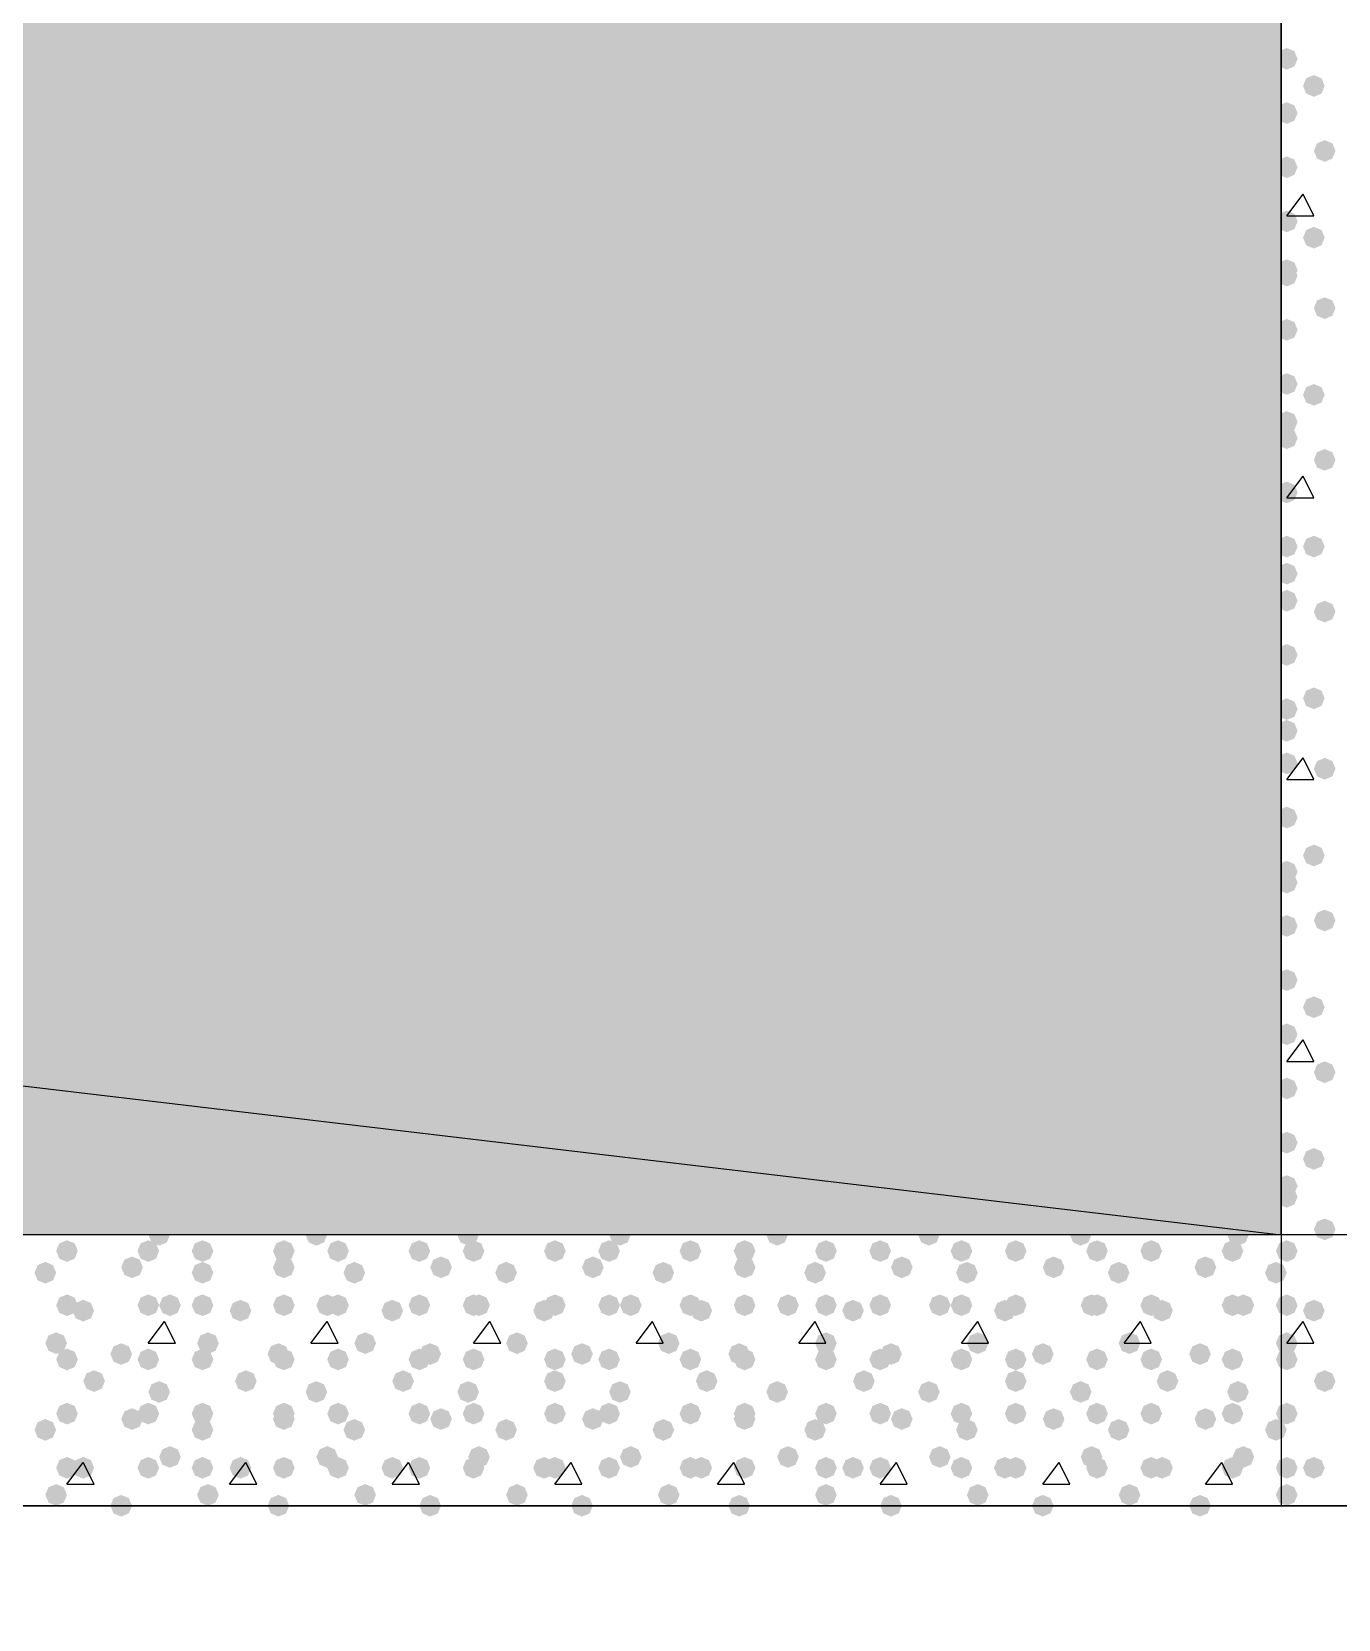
# Model space of a CAD drawing. Header units: millimetres. Extents: x 0 to 420, y 0 to 297.
# Drawn here: x 191.37 to 201.57, y 182.54 to 194.94 of the extents above; entities that cross this region are included whole.
import ezdxf

# ---------------------------------------------------------------- set-up
doc = ezdxf.new("R2010")
doc.units = ezdxf.units.MM
doc.layers.get('0').update_dxf_attribs({"linetype": 'CONTINUOUS'})

msp = doc.modelspace()

# ---------------------------------------------------------------- hatches: boundary and pattern name
at = {"true_color": 0x000008}
h = msp.add_hatch(color=0, dxfattribs=at)
h.paths.add_polyline_path([(201.125667, 204.639333), (39.708667, 204.639333), (201.125667, 185.547)], flags=0)
h.paths.add_polyline_path([(39.708667, 204.639333), (201.125667, 185.547), (39.708667, 185.547)], flags=0)
for points in [[(201.252667, 194.733333), (201.227796, 194.673537), (201.168, 194.648667), (201.108204, 194.673537), (201.083333, 194.733333), (201.108204, 194.793129), (201.168, 194.818), (201.227796, 194.793129)], [(201.464333, 194.521667), (201.439462, 194.461871), (201.379667, 194.437), (201.319871, 194.461871), (201.295, 194.521667), (201.319871, 194.581462), (201.379667, 194.606333), (201.439462, 194.581463)], [(201.252667, 194.31), (201.227796, 194.250204), (201.168, 194.225333), (201.108204, 194.250204), (201.083333, 194.31), (201.108204, 194.369796), (201.168, 194.394667), (201.227796, 194.369796)], [(201.252667, 194.31), (201.227796, 194.250204), (201.168, 194.225333), (201.108204, 194.250204), (201.083333, 194.31), (201.108204, 194.369796), (201.168, 194.394667), (201.227796, 194.369796)], [(201.549, 194.013667), (201.524129, 193.953871), (201.464333, 193.929), (201.404538, 193.953871), (201.379667, 194.013667), (201.404537, 194.073462), (201.464333, 194.098333), (201.524129, 194.073463)], [(201.252667, 193.886667), (201.227796, 193.826871), (201.168, 193.802), (201.108204, 193.826871), (201.083333, 193.886667), (201.108204, 193.946462), (201.168, 193.971333), (201.227796, 193.946463)], [(201.252667, 193.463333), (201.227796, 193.403537), (201.168, 193.378667), (201.108204, 193.403537), (201.083333, 193.463333), (201.108204, 193.523129), (201.168, 193.548), (201.227796, 193.523129)], [(201.464333, 193.336333), (201.439462, 193.276537), (201.379667, 193.251667), (201.319871, 193.276537), (201.295, 193.336333), (201.319871, 193.396129), (201.379667, 193.421), (201.439462, 193.396129)], [(201.252667, 193.082333), (201.227796, 193.022537), (201.168, 192.997667), (201.108204, 193.022537), (201.083333, 193.082333), (201.108204, 193.142129), (201.168, 193.167), (201.227796, 193.142129)], [(201.252667, 193.04), (201.227796, 192.980204), (201.168, 192.955333), (201.108204, 192.980204), (201.083333, 193.04), (201.108204, 193.099796), (201.168, 193.124667), (201.227796, 193.099796)], [(201.549, 192.786), (201.524129, 192.726204), (201.464333, 192.701333), (201.404538, 192.726204), (201.379667, 192.786), (201.404537, 192.845796), (201.464333, 192.870667), (201.524129, 192.845796)], [(201.252667, 192.616667), (201.227796, 192.556871), (201.168, 192.532), (201.108204, 192.556871), (201.083333, 192.616667), (201.108204, 192.676462), (201.168, 192.701333), (201.227796, 192.676463)], [(201.252667, 192.193333), (201.227796, 192.133537), (201.168, 192.108667), (201.108204, 192.133537), (201.083333, 192.193333), (201.108204, 192.253129), (201.168, 192.278), (201.227796, 192.253129)], [(201.464333, 192.108667), (201.439462, 192.048871), (201.379667, 192.024), (201.319871, 192.048871), (201.295, 192.108667), (201.319871, 192.168462), (201.379667, 192.193333), (201.439462, 192.168463)], [(201.252667, 191.897), (201.227796, 191.837204), (201.168, 191.812333), (201.108204, 191.837204), (201.083333, 191.897), (201.108204, 191.956796), (201.168, 191.981667), (201.227796, 191.956796)], [(201.252667, 191.77), (201.227796, 191.710204), (201.168, 191.685333), (201.108204, 191.710204), (201.083333, 191.77), (201.108204, 191.829796), (201.168, 191.854667), (201.227796, 191.829796)], [(201.549, 191.600667), (201.524129, 191.540871), (201.464333, 191.516), (201.404538, 191.540871), (201.379667, 191.600667), (201.404537, 191.660462), (201.464333, 191.685333), (201.524129, 191.660463)], [(201.252667, 191.346667), (201.227796, 191.286871), (201.168, 191.262), (201.108204, 191.286871), (201.083333, 191.346667), (201.108204, 191.406462), (201.168, 191.431333), (201.227796, 191.406463)], [(201.252667, 190.923333), (201.227796, 190.863537), (201.168, 190.838667), (201.108204, 190.863537), (201.083333, 190.923333), (201.108204, 190.983129), (201.168, 191.008), (201.227796, 190.983129)], [(201.464333, 190.923333), (201.439462, 190.863537), (201.379667, 190.838667), (201.319871, 190.863537), (201.295, 190.923333), (201.319871, 190.983129), (201.379667, 191.008), (201.439462, 190.983129)], [(201.252667, 190.711667), (201.227796, 190.651871), (201.168, 190.627), (201.108204, 190.651871), (201.083333, 190.711667), (201.108204, 190.771462), (201.168, 190.796333), (201.227796, 190.771463)], [(201.252667, 190.5), (201.227796, 190.440204), (201.168, 190.415333), (201.108204, 190.440204), (201.083333, 190.5), (201.108204, 190.559796), (201.168, 190.584667), (201.227796, 190.559796)], [(201.549, 190.415333), (201.524129, 190.355537), (201.464333, 190.330667), (201.404538, 190.355537), (201.379667, 190.415333), (201.404537, 190.475129), (201.464333, 190.5), (201.524129, 190.475129)], [(201.252667, 190.076667), (201.227796, 190.016871), (201.168, 189.992), (201.108204, 190.016871), (201.083333, 190.076667), (201.108204, 190.136462), (201.168, 190.161333), (201.227796, 190.136463)], [(201.464333, 189.738), (201.439462, 189.678204), (201.379667, 189.653333), (201.319871, 189.678204), (201.295, 189.738), (201.319871, 189.797796), (201.379667, 189.822667), (201.439462, 189.797796)], [(201.252667, 189.653333), (201.227796, 189.593537), (201.168, 189.568667), (201.108204, 189.593537), (201.083333, 189.653333), (201.108204, 189.713129), (201.168, 189.738), (201.227796, 189.713129)], [(201.252667, 189.484), (201.227796, 189.424204), (201.168, 189.399333), (201.108204, 189.424204), (201.083333, 189.484), (201.108204, 189.543796), (201.168, 189.568667), (201.227796, 189.543796)], [(201.252667, 189.23), (201.227796, 189.170204), (201.168, 189.145333), (201.108204, 189.170204), (201.083333, 189.23), (201.108204, 189.289796), (201.168, 189.314667), (201.227796, 189.289796)], [(201.549, 189.187667), (201.524129, 189.127871), (201.464333, 189.103), (201.404538, 189.127871), (201.379667, 189.187667), (201.404537, 189.247462), (201.464333, 189.272333), (201.524129, 189.247463)], [(201.252667, 188.806667), (201.227796, 188.746871), (201.168, 188.722), (201.108204, 188.746871), (201.083333, 188.806667), (201.108204, 188.866462), (201.168, 188.891333), (201.227796, 188.866463)], [(201.464333, 188.510333), (201.439462, 188.450537), (201.379667, 188.425667), (201.319871, 188.450537), (201.295, 188.510333), (201.319871, 188.570129), (201.379667, 188.595), (201.439462, 188.570129)], [(201.252667, 188.383333), (201.227796, 188.323537), (201.168, 188.298667), (201.108204, 188.323537), (201.083333, 188.383333), (201.108204, 188.443129), (201.168, 188.468), (201.227796, 188.443129)], [(201.252667, 188.298667), (201.227796, 188.238871), (201.168, 188.214), (201.108204, 188.238871), (201.083333, 188.298667), (201.108204, 188.358462), (201.168, 188.383333), (201.227796, 188.358463)], [(201.252667, 187.96), (201.227796, 187.900204), (201.168, 187.875333), (201.108204, 187.900204), (201.083333, 187.96), (201.108204, 188.019796), (201.168, 188.044667), (201.227796, 188.019796)], [(201.549, 188.002333), (201.524129, 187.942537), (201.464333, 187.917667), (201.404538, 187.942537), (201.379667, 188.002333), (201.404537, 188.062129), (201.464333, 188.087), (201.524129, 188.062129)], [(201.252667, 187.536667), (201.227796, 187.476871), (201.168, 187.452), (201.108204, 187.476871), (201.083333, 187.536667), (201.108204, 187.596462), (201.168, 187.621333), (201.227796, 187.596463)], [(201.464333, 187.325), (201.439462, 187.265204), (201.379667, 187.240333), (201.319871, 187.265204), (201.295, 187.325), (201.319871, 187.384796), (201.379667, 187.409667), (201.439462, 187.384796)], [(201.252667, 187.113333), (201.227796, 187.053537), (201.168, 187.028667), (201.108204, 187.053537), (201.083333, 187.113333), (201.108204, 187.173129), (201.168, 187.198), (201.227796, 187.173129)], [(201.252667, 187.113333), (201.227796, 187.053537), (201.168, 187.028667), (201.108204, 187.053537), (201.083333, 187.113333), (201.108204, 187.173129), (201.168, 187.198), (201.227796, 187.173129)], [(201.549, 186.817), (201.524129, 186.757204), (201.464333, 186.732333), (201.404538, 186.757204), (201.379667, 186.817), (201.404537, 186.876796), (201.464333, 186.901667), (201.524129, 186.876796)], [(201.252667, 186.69), (201.227796, 186.630204), (201.168, 186.605333), (201.108204, 186.630204), (201.083333, 186.69), (201.108204, 186.749796), (201.168, 186.774667), (201.227796, 186.749796)], [(201.252667, 186.266667), (201.227796, 186.206871), (201.168, 186.182), (201.108204, 186.206871), (201.083333, 186.266667), (201.108204, 186.326462), (201.168, 186.351333), (201.227796, 186.326463)], [(201.464333, 186.139667), (201.439462, 186.079871), (201.379667, 186.055), (201.319871, 186.079871), (201.295, 186.139667), (201.319871, 186.199462), (201.379667, 186.224333), (201.439462, 186.199463)], [(201.252667, 185.928), (201.227796, 185.868204), (201.168, 185.843333), (201.108204, 185.868204), (201.083333, 185.928), (201.108204, 185.987796), (201.168, 186.012667), (201.227796, 185.987796)], [(201.252667, 185.843333), (201.227796, 185.783537), (201.168, 185.758667), (201.108204, 185.783537), (201.083333, 185.843333), (201.108204, 185.903129), (201.168, 185.928), (201.227796, 185.903129)], [(201.549, 185.589333), (201.524129, 185.529538), (201.464333, 185.504667), (201.404538, 185.529538), (201.379667, 185.589333), (201.404537, 185.649129), (201.464333, 185.674), (201.524129, 185.649129)], [(192.447333, 185.547), (192.422462, 185.487204), (192.362667, 185.462333), (192.302871, 185.487204), (192.278, 185.547), (192.302871, 185.606796), (192.362667, 185.631667), (192.422462, 185.606796)], [(193.675, 185.547), (193.650129, 185.487204), (193.590333, 185.462333), (193.530538, 185.487204), (193.505667, 185.547), (193.530537, 185.606796), (193.590333, 185.631667), (193.650129, 185.606796)], [(194.860333, 185.547), (194.835462, 185.487204), (194.775667, 185.462333), (194.715871, 185.487204), (194.691, 185.547), (194.715871, 185.606796), (194.775667, 185.631667), (194.835462, 185.606796)], [(196.045667, 185.547), (196.020796, 185.487204), (195.961, 185.462333), (195.901204, 185.487204), (195.876333, 185.547), (195.901204, 185.606796), (195.961, 185.631667), (196.020796, 185.606796)], [(197.273333, 185.547), (197.248462, 185.487204), (197.188667, 185.462333), (197.128871, 185.487204), (197.104, 185.547), (197.128871, 185.606796), (197.188667, 185.631667), (197.248462, 185.606796)], [(198.458667, 185.547), (198.433796, 185.487204), (198.374, 185.462333), (198.314204, 185.487204), (198.289333, 185.547), (198.314204, 185.606796), (198.374, 185.631667), (198.433796, 185.606796)], [(199.644, 185.547), (199.619129, 185.487204), (199.559333, 185.462333), (199.499538, 185.487204), (199.474667, 185.547), (199.499537, 185.606796), (199.559333, 185.631667), (199.619129, 185.606796)], [(200.871667, 185.547), (200.846796, 185.487204), (200.787, 185.462333), (200.727204, 185.487204), (200.702333, 185.547), (200.727204, 185.606796), (200.787, 185.631667), (200.846796, 185.606796)], [(191.727667, 185.42), (191.702796, 185.360204), (191.643, 185.335333), (191.583204, 185.360204), (191.558333, 185.42), (191.583204, 185.479796), (191.643, 185.504667), (191.702796, 185.479796)], [(192.362667, 185.42), (192.337796, 185.360204), (192.278, 185.335333), (192.218204, 185.360204), (192.193333, 185.42), (192.218204, 185.479796), (192.278, 185.504667), (192.337796, 185.479796)], [(192.786, 185.42), (192.761129, 185.360204), (192.701333, 185.335333), (192.641538, 185.360204), (192.616667, 185.42), (192.641537, 185.479796), (192.701333, 185.504667), (192.761129, 185.479796)], [(193.421, 185.42), (193.396129, 185.360204), (193.336333, 185.335333), (193.276538, 185.360204), (193.251667, 185.42), (193.276537, 185.479796), (193.336333, 185.504667), (193.396129, 185.479796)], [(193.844333, 185.42), (193.819462, 185.360204), (193.759667, 185.335333), (193.699871, 185.360204), (193.675, 185.42), (193.699871, 185.479796), (193.759667, 185.504667), (193.819462, 185.479796)], [(194.479333, 185.42), (194.454463, 185.360204), (194.394667, 185.335333), (194.334871, 185.360204), (194.31, 185.42), (194.334871, 185.479796), (194.394667, 185.504667), (194.454462, 185.479796)], [(194.902667, 185.42), (194.877796, 185.360204), (194.818, 185.335333), (194.758204, 185.360204), (194.733333, 185.42), (194.758204, 185.479796), (194.818, 185.504667), (194.877796, 185.479796)], [(195.537667, 185.42), (195.512796, 185.360204), (195.453, 185.335333), (195.393204, 185.360204), (195.368333, 185.42), (195.393204, 185.479796), (195.453, 185.504667), (195.512796, 185.479796)], [(195.961, 185.42), (195.936129, 185.360204), (195.876333, 185.335333), (195.816538, 185.360204), (195.791667, 185.42), (195.816537, 185.479796), (195.876333, 185.504667), (195.936129, 185.479796)], [(196.596, 185.42), (196.571129, 185.360204), (196.511333, 185.335333), (196.451538, 185.360204), (196.426667, 185.42), (196.451537, 185.479796), (196.511333, 185.504667), (196.571129, 185.479796)], [(197.019333, 185.42), (196.994463, 185.360204), (196.934667, 185.335333), (196.874871, 185.360204), (196.85, 185.42), (196.874871, 185.479796), (196.934667, 185.504667), (196.994462, 185.479796)], [(197.654333, 185.42), (197.629462, 185.360204), (197.569667, 185.335333), (197.509871, 185.360204), (197.485, 185.42), (197.509871, 185.479796), (197.569667, 185.504667), (197.629462, 185.479796)], [(198.077667, 185.42), (198.052796, 185.360204), (197.993, 185.335333), (197.933204, 185.360204), (197.908333, 185.42), (197.933204, 185.479796), (197.993, 185.504667), (198.052796, 185.479796)], [(198.712667, 185.42), (198.687796, 185.360204), (198.628, 185.335333), (198.568204, 185.360204), (198.543333, 185.42), (198.568204, 185.479796), (198.628, 185.504667), (198.687796, 185.479796)], [(199.136, 185.42), (199.111129, 185.360204), (199.051333, 185.335333), (198.991538, 185.360204), (198.966667, 185.42), (198.991537, 185.479796), (199.051333, 185.504667), (199.111129, 185.479796)], [(199.771, 185.42), (199.746129, 185.360204), (199.686333, 185.335333), (199.626538, 185.360204), (199.601667, 185.42), (199.626537, 185.479796), (199.686333, 185.504667), (199.746129, 185.479796)], [(200.194333, 185.42), (200.169463, 185.360204), (200.109667, 185.335333), (200.049871, 185.360204), (200.025, 185.42), (200.049871, 185.479796), (200.109667, 185.504667), (200.169462, 185.479796)], [(200.829333, 185.42), (200.804463, 185.360204), (200.744667, 185.335333), (200.684871, 185.360204), (200.66, 185.42), (200.684871, 185.479796), (200.744667, 185.504667), (200.804462, 185.479796)], [(191.558333, 185.250667), (191.533462, 185.190871), (191.473667, 185.166), (191.413871, 185.190871), (191.389, 185.250667), (191.413871, 185.310462), (191.473667, 185.335333), (191.533462, 185.310463)], [(192.235667, 185.293), (192.210796, 185.233204), (192.151, 185.208333), (192.091204, 185.233204), (192.066333, 185.293), (192.091204, 185.352796), (192.151, 185.377667), (192.210796, 185.352796)], [(192.786, 185.250667), (192.761129, 185.190871), (192.701333, 185.166), (192.641538, 185.190871), (192.616667, 185.250667), (192.641537, 185.310462), (192.701333, 185.335333), (192.761129, 185.310463)], [(193.421, 185.293), (193.396129, 185.233204), (193.336333, 185.208333), (193.276538, 185.233204), (193.251667, 185.293), (193.276537, 185.352796), (193.336333, 185.377667), (193.396129, 185.352796)], [(193.971333, 185.250667), (193.946463, 185.190871), (193.886667, 185.166), (193.826871, 185.190871), (193.802, 185.250667), (193.826871, 185.310462), (193.886667, 185.335333), (193.946462, 185.310463)], [(194.648667, 185.293), (194.623796, 185.233204), (194.564, 185.208333), (194.504204, 185.233204), (194.479333, 185.293), (194.504204, 185.352796), (194.564, 185.377667), (194.623796, 185.352796)], [(195.156667, 185.250667), (195.131796, 185.190871), (195.072, 185.166), (195.012204, 185.190871), (194.987333, 185.250667), (195.012204, 185.310462), (195.072, 185.335333), (195.131796, 185.310463)], [(195.834, 185.293), (195.809129, 185.233204), (195.749333, 185.208333), (195.689538, 185.233204), (195.664667, 185.293), (195.689537, 185.352796), (195.749333, 185.377667), (195.809129, 185.352796)], [(196.384333, 185.250667), (196.359463, 185.190871), (196.299667, 185.166), (196.239871, 185.190871), (196.215, 185.250667), (196.239871, 185.310462), (196.299667, 185.335333), (196.359462, 185.310463)], [(197.019333, 185.293), (196.994463, 185.233204), (196.934667, 185.208333), (196.874871, 185.233204), (196.85, 185.293), (196.874871, 185.352796), (196.934667, 185.377667), (196.994462, 185.352796)], [(197.569667, 185.250667), (197.544796, 185.190871), (197.485, 185.166), (197.425204, 185.190871), (197.400333, 185.250667), (197.425204, 185.310462), (197.485, 185.335333), (197.544796, 185.310463)], [(198.247, 185.293), (198.222129, 185.233204), (198.162333, 185.208333), (198.102537, 185.233204), (198.077667, 185.293), (198.102537, 185.352796), (198.162333, 185.377667), (198.222129, 185.352796)], [(198.755, 185.250667), (198.730129, 185.190871), (198.670333, 185.166), (198.610538, 185.190871), (198.585667, 185.250667), (198.610537, 185.310462), (198.670333, 185.335333), (198.730129, 185.310463)], [(199.432333, 185.293), (199.407462, 185.233204), (199.347667, 185.208333), (199.287871, 185.233204), (199.263, 185.293), (199.287871, 185.352796), (199.347667, 185.377667), (199.407462, 185.352796)], [(199.940333, 185.250667), (199.915462, 185.190871), (199.855667, 185.166), (199.795871, 185.190871), (199.771, 185.250667), (199.795871, 185.310462), (199.855667, 185.335333), (199.915462, 185.310463)], [(200.617667, 185.293), (200.592796, 185.233204), (200.533, 185.208333), (200.473204, 185.233204), (200.448333, 185.293), (200.473204, 185.352796), (200.533, 185.377667), (200.592796, 185.352796)], [(201.168, 185.250667), (201.143129, 185.190871), (201.083333, 185.166), (201.023538, 185.190871), (200.998667, 185.250667), (201.023537, 185.310462), (201.083333, 185.335333), (201.143129, 185.310463)], [(191.727667, 184.996667), (191.702796, 184.936871), (191.643, 184.912), (191.583204, 184.936871), (191.558333, 184.996667), (191.583204, 185.056462), (191.643, 185.081333), (191.702796, 185.056463)], [(191.854667, 184.954333), (191.829796, 184.894537), (191.77, 184.869667), (191.710204, 184.894537), (191.685333, 184.954333), (191.710204, 185.014129), (191.77, 185.039), (191.829796, 185.014129)], [(192.362667, 184.996667), (192.337796, 184.936871), (192.278, 184.912), (192.218204, 184.936871), (192.193333, 184.996667), (192.218204, 185.056462), (192.278, 185.081333), (192.337796, 185.056463)], [(192.532, 184.996667), (192.507129, 184.936871), (192.447333, 184.912), (192.387538, 184.936871), (192.362667, 184.996667), (192.387537, 185.056462), (192.447333, 185.081333), (192.507129, 185.056463)], [(192.786, 184.996667), (192.761129, 184.936871), (192.701333, 184.912), (192.641538, 184.936871), (192.616667, 184.996667), (192.641537, 185.056462), (192.701333, 185.081333), (192.761129, 185.056463)], [(193.082333, 184.954333), (193.057462, 184.894537), (192.997667, 184.869667), (192.937871, 184.894537), (192.913, 184.954333), (192.937871, 185.014129), (192.997667, 185.039), (193.057462, 185.014129)], [(193.421, 184.996667), (193.396129, 184.936871), (193.336333, 184.912), (193.276538, 184.936871), (193.251667, 184.996667), (193.276537, 185.056462), (193.336333, 185.081333), (193.396129, 185.056463)], [(193.759667, 184.996667), (193.734796, 184.936871), (193.675, 184.912), (193.615204, 184.936871), (193.590333, 184.996667), (193.615204, 185.056462), (193.675, 185.081333), (193.734796, 185.056463)], [(193.844333, 184.996667), (193.819462, 184.936871), (193.759667, 184.912), (193.699871, 184.936871), (193.675, 184.996667), (193.699871, 185.056462), (193.759667, 185.081333), (193.819462, 185.056463)], [(194.267667, 184.954333), (194.242796, 184.894537), (194.183, 184.869667), (194.123204, 184.894537), (194.098333, 184.954333), (194.123204, 185.014129), (194.183, 185.039), (194.242796, 185.014129)], [(194.479333, 184.996667), (194.454463, 184.936871), (194.394667, 184.912), (194.334871, 184.936871), (194.31, 184.996667), (194.334871, 185.056462), (194.394667, 185.081333), (194.454462, 185.056463)], [(194.902667, 184.996667), (194.877796, 184.936871), (194.818, 184.912), (194.758204, 184.936871), (194.733333, 184.996667), (194.758204, 185.056462), (194.818, 185.081333), (194.877796, 185.056463)], [(194.945, 184.996667), (194.920129, 184.936871), (194.860333, 184.912), (194.800538, 184.936871), (194.775667, 184.996667), (194.800537, 185.056462), (194.860333, 185.081333), (194.920129, 185.056463)], [(195.453, 184.954333), (195.428129, 184.894537), (195.368333, 184.869667), (195.308538, 184.894537), (195.283667, 184.954333), (195.308537, 185.014129), (195.368333, 185.039), (195.428129, 185.014129)], [(195.537667, 184.996667), (195.512796, 184.936871), (195.453, 184.912), (195.393204, 184.936871), (195.368333, 184.996667), (195.393204, 185.056462), (195.453, 185.081333), (195.512796, 185.056463)], [(195.961, 184.996667), (195.936129, 184.936871), (195.876333, 184.912), (195.816538, 184.936871), (195.791667, 184.996667), (195.816537, 185.056462), (195.876333, 185.081333), (195.936129, 185.056463)], [(196.130333, 184.996667), (196.105462, 184.936871), (196.045667, 184.912), (195.985871, 184.936871), (195.961, 184.996667), (195.985871, 185.056462), (196.045667, 185.081333), (196.105462, 185.056463)], [(196.596, 184.996667), (196.571129, 184.936871), (196.511333, 184.912), (196.451538, 184.936871), (196.426667, 184.996667), (196.451537, 185.056462), (196.511333, 185.081333), (196.571129, 185.056463)], [(196.680667, 184.954333), (196.655796, 184.894537), (196.596, 184.869667), (196.536204, 184.894537), (196.511333, 184.954333), (196.536204, 185.014129), (196.596, 185.039), (196.655796, 185.014129)], [(197.019333, 184.996667), (196.994463, 184.936871), (196.934667, 184.912), (196.874871, 184.936871), (196.85, 184.996667), (196.874871, 185.056462), (196.934667, 185.081333), (196.994462, 185.056463)], [(197.358, 184.996667), (197.333129, 184.936871), (197.273333, 184.912), (197.213538, 184.936871), (197.188667, 184.996667), (197.213537, 185.056462), (197.273333, 185.081333), (197.333129, 185.056463)], [(197.654333, 184.996667), (197.629462, 184.936871), (197.569667, 184.912), (197.509871, 184.936871), (197.485, 184.996667), (197.509871, 185.056462), (197.569667, 185.081333), (197.629462, 185.056463)], [(197.866, 184.954333), (197.841129, 184.894537), (197.781333, 184.869667), (197.721538, 184.894537), (197.696667, 184.954333), (197.721537, 185.014129), (197.781333, 185.039), (197.841129, 185.014129)], [(198.077667, 184.996667), (198.052796, 184.936871), (197.993, 184.912), (197.933204, 184.936871), (197.908333, 184.996667), (197.933204, 185.056462), (197.993, 185.081333), (198.052796, 185.056463)], [(198.543333, 184.996667), (198.518463, 184.936871), (198.458667, 184.912), (198.398871, 184.936871), (198.374, 184.996667), (198.398871, 185.056462), (198.458667, 185.081333), (198.518462, 185.056463)], [(198.712667, 184.996667), (198.687796, 184.936871), (198.628, 184.912), (198.568204, 184.936871), (198.543333, 184.996667), (198.568204, 185.056462), (198.628, 185.081333), (198.687796, 185.056463)], [(199.051333, 184.954333), (199.026462, 184.894537), (198.966667, 184.869667), (198.906871, 184.894537), (198.882, 184.954333), (198.906871, 185.014129), (198.966667, 185.039), (199.026462, 185.014129)], [(199.136, 184.996667), (199.111129, 184.936871), (199.051333, 184.912), (198.991538, 184.936871), (198.966667, 184.996667), (198.991537, 185.056462), (199.051333, 185.081333), (199.111129, 185.056463)], [(199.728667, 184.996667), (199.703796, 184.936871), (199.644, 184.912), (199.584204, 184.936871), (199.559333, 184.996667), (199.584204, 185.056462), (199.644, 185.081333), (199.703796, 185.056463)], [(199.771, 184.996667), (199.746129, 184.936871), (199.686333, 184.912), (199.626538, 184.936871), (199.601667, 184.996667), (199.626537, 185.056462), (199.686333, 185.081333), (199.746129, 185.056463)], [(200.194333, 184.996667), (200.169463, 184.936871), (200.109667, 184.912), (200.049871, 184.936871), (200.025, 184.996667), (200.049871, 185.056462), (200.109667, 185.081333), (200.169462, 185.056463)], [(200.279, 184.954333), (200.254129, 184.894537), (200.194333, 184.869667), (200.134538, 184.894537), (200.109667, 184.954333), (200.134537, 185.014129), (200.194333, 185.039), (200.254129, 185.014129)], [(200.829333, 184.996667), (200.804463, 184.936871), (200.744667, 184.912), (200.684871, 184.936871), (200.66, 184.996667), (200.684871, 185.056462), (200.744667, 185.081333), (200.804462, 185.056463)], [(200.914, 184.996667), (200.889129, 184.936871), (200.829333, 184.912), (200.769538, 184.936871), (200.744667, 184.996667), (200.769537, 185.056462), (200.829333, 185.081333), (200.889129, 185.056463)], [(191.643, 184.700333), (191.618129, 184.640537), (191.558333, 184.615667), (191.498538, 184.640537), (191.473667, 184.700333), (191.498537, 184.760129), (191.558333, 184.785), (191.618129, 184.760129)], [(192.828333, 184.700333), (192.803462, 184.640537), (192.743667, 184.615667), (192.683871, 184.640537), (192.659, 184.700333), (192.683871, 184.760129), (192.743667, 184.785), (192.803462, 184.760129)], [(194.056, 184.700333), (194.031129, 184.640537), (193.971333, 184.615667), (193.911538, 184.640537), (193.886667, 184.700333), (193.911537, 184.760129), (193.971333, 184.785), (194.031129, 184.760129)], [(195.241333, 184.700333), (195.216462, 184.640537), (195.156667, 184.615667), (195.096871, 184.640537), (195.072, 184.700333), (195.096871, 184.760129), (195.156667, 184.785), (195.216462, 184.760129)], [(196.426667, 184.700333), (196.401796, 184.640537), (196.342, 184.615667), (196.282204, 184.640537), (196.257333, 184.700333), (196.282204, 184.760129), (196.342, 184.785), (196.401796, 184.760129)], [(197.654333, 184.700333), (197.629462, 184.640537), (197.569667, 184.615667), (197.509871, 184.640537), (197.485, 184.700333), (197.509871, 184.760129), (197.569667, 184.785), (197.629462, 184.760129)], [(198.839667, 184.700333), (198.814796, 184.640537), (198.755, 184.615667), (198.695204, 184.640537), (198.670333, 184.700333), (198.695204, 184.760129), (198.755, 184.785), (198.814796, 184.760129)], [(200.025, 184.700333), (200.000129, 184.640537), (199.940333, 184.615667), (199.880538, 184.640537), (199.855667, 184.700333), (199.880537, 184.760129), (199.940333, 184.785), (200.000129, 184.760129)], [(191.727667, 184.573333), (191.702796, 184.513537), (191.643, 184.488667), (191.583204, 184.513537), (191.558333, 184.573333), (191.583204, 184.633129), (191.643, 184.658), (191.702796, 184.633129)], [(192.151, 184.615667), (192.126129, 184.555871), (192.066333, 184.531), (192.006538, 184.555871), (191.981667, 184.615667), (192.006537, 184.675462), (192.066333, 184.700333), (192.126129, 184.675463)], [(192.362667, 184.573333), (192.337796, 184.513537), (192.278, 184.488667), (192.218204, 184.513537), (192.193333, 184.573333), (192.218204, 184.633129), (192.278, 184.658), (192.337796, 184.633129)], [(192.786, 184.573333), (192.761129, 184.513537), (192.701333, 184.488667), (192.641538, 184.513537), (192.616667, 184.573333), (192.641537, 184.633129), (192.701333, 184.658), (192.761129, 184.633129)], [(193.378667, 184.615667), (193.353796, 184.555871), (193.294, 184.531), (193.234204, 184.555871), (193.209333, 184.615667), (193.234204, 184.675462), (193.294, 184.700333), (193.353796, 184.675463)], [(193.421, 184.573333), (193.396129, 184.513537), (193.336333, 184.488667), (193.276538, 184.513537), (193.251667, 184.573333), (193.276537, 184.633129), (193.336333, 184.658), (193.396129, 184.633129)], [(193.844333, 184.573333), (193.819462, 184.513537), (193.759667, 184.488667), (193.699871, 184.513537), (193.675, 184.573333), (193.699871, 184.633129), (193.759667, 184.658), (193.819462, 184.633129)], [(194.479333, 184.573333), (194.454463, 184.513537), (194.394667, 184.488667), (194.334871, 184.513537), (194.31, 184.573333), (194.334871, 184.633129), (194.394667, 184.658), (194.454462, 184.633129)], [(194.564, 184.615667), (194.539129, 184.555871), (194.479333, 184.531), (194.419537, 184.555871), (194.394667, 184.615667), (194.419537, 184.675462), (194.479333, 184.700333), (194.539129, 184.675463)], [(194.902667, 184.573333), (194.877796, 184.513537), (194.818, 184.488667), (194.758204, 184.513537), (194.733333, 184.573333), (194.758204, 184.633129), (194.818, 184.658), (194.877796, 184.633129)], [(195.537667, 184.573333), (195.512796, 184.513537), (195.453, 184.488667), (195.393204, 184.513537), (195.368333, 184.573333), (195.393204, 184.633129), (195.453, 184.658), (195.512796, 184.633129)], [(195.749333, 184.615667), (195.724463, 184.555871), (195.664667, 184.531), (195.604871, 184.555871), (195.58, 184.615667), (195.604871, 184.675462), (195.664667, 184.700333), (195.724462, 184.675463)], [(195.961, 184.573333), (195.936129, 184.513537), (195.876333, 184.488667), (195.816538, 184.513537), (195.791667, 184.573333), (195.816537, 184.633129), (195.876333, 184.658), (195.936129, 184.633129)], [(196.596, 184.573333), (196.571129, 184.513537), (196.511333, 184.488667), (196.451538, 184.513537), (196.426667, 184.573333), (196.451537, 184.633129), (196.511333, 184.658), (196.571129, 184.633129)], [(196.977, 184.615667), (196.952129, 184.555871), (196.892333, 184.531), (196.832538, 184.555871), (196.807667, 184.615667), (196.832537, 184.675462), (196.892333, 184.700333), (196.952129, 184.675463)], [(197.019333, 184.573333), (196.994463, 184.513537), (196.934667, 184.488667), (196.874871, 184.513537), (196.85, 184.573333), (196.874871, 184.633129), (196.934667, 184.658), (196.994462, 184.633129)], [(197.654333, 184.573333), (197.629462, 184.513537), (197.569667, 184.488667), (197.509871, 184.513537), (197.485, 184.573333), (197.509871, 184.633129), (197.569667, 184.658), (197.629462, 184.633129)], [(198.077667, 184.573333), (198.052796, 184.513537), (197.993, 184.488667), (197.933204, 184.513537), (197.908333, 184.573333), (197.933204, 184.633129), (197.993, 184.658), (198.052796, 184.633129)], [(198.162333, 184.615667), (198.137462, 184.555871), (198.077667, 184.531), (198.017871, 184.555871), (197.993, 184.615667), (198.017871, 184.675462), (198.077667, 184.700333), (198.137462, 184.675463)], [(198.712667, 184.573333), (198.687796, 184.513537), (198.628, 184.488667), (198.568204, 184.513537), (198.543333, 184.573333), (198.568204, 184.633129), (198.628, 184.658), (198.687796, 184.633129)], [(199.136, 184.573333), (199.111129, 184.513537), (199.051333, 184.488667), (198.991538, 184.513537), (198.966667, 184.573333), (198.991537, 184.633129), (199.051333, 184.658), (199.111129, 184.633129)], [(199.347667, 184.615667), (199.322796, 184.555871), (199.263, 184.531), (199.203204, 184.555871), (199.178333, 184.615667), (199.203204, 184.675462), (199.263, 184.700333), (199.322796, 184.675463)], [(199.771, 184.573333), (199.746129, 184.513537), (199.686333, 184.488667), (199.626538, 184.513537), (199.601667, 184.573333), (199.626537, 184.633129), (199.686333, 184.658), (199.746129, 184.633129)], [(200.194333, 184.573333), (200.169463, 184.513537), (200.109667, 184.488667), (200.049871, 184.513537), (200.025, 184.573333), (200.049871, 184.633129), (200.109667, 184.658), (200.169462, 184.633129)], [(200.575333, 184.615667), (200.550462, 184.555871), (200.490667, 184.531), (200.430871, 184.555871), (200.406, 184.615667), (200.430871, 184.675462), (200.490667, 184.700333), (200.550462, 184.675463)], [(200.829333, 184.573333), (200.804463, 184.513537), (200.744667, 184.488667), (200.684871, 184.513537), (200.66, 184.573333), (200.684871, 184.633129), (200.744667, 184.658), (200.804462, 184.633129)], [(191.939333, 184.404), (191.914463, 184.344204), (191.854667, 184.319333), (191.794871, 184.344204), (191.77, 184.404), (191.794871, 184.463796), (191.854667, 184.488667), (191.914462, 184.463796)], [(193.124667, 184.404), (193.099796, 184.344204), (193.04, 184.319333), (192.980204, 184.344204), (192.955333, 184.404), (192.980204, 184.463796), (193.04, 184.488667), (193.099796, 184.463796)], [(194.352333, 184.404), (194.327462, 184.344204), (194.267667, 184.319333), (194.207871, 184.344204), (194.183, 184.404), (194.207871, 184.463796), (194.267667, 184.488667), (194.327462, 184.463796)], [(195.537667, 184.404), (195.512796, 184.344204), (195.453, 184.319333), (195.393204, 184.344204), (195.368333, 184.404), (195.393204, 184.463796), (195.453, 184.488667), (195.512796, 184.463796)], [(196.723, 184.404), (196.698129, 184.344204), (196.638333, 184.319333), (196.578537, 184.344204), (196.553667, 184.404), (196.578537, 184.463796), (196.638333, 184.488667), (196.698129, 184.463796)], [(197.950667, 184.404), (197.925796, 184.344204), (197.866, 184.319333), (197.806204, 184.344204), (197.781333, 184.404), (197.806204, 184.463796), (197.866, 184.488667), (197.925796, 184.463796)], [(199.136, 184.404), (199.111129, 184.344204), (199.051333, 184.319333), (198.991538, 184.344204), (198.966667, 184.404), (198.991537, 184.463796), (199.051333, 184.488667), (199.111129, 184.463796)], [(200.321333, 184.404), (200.296462, 184.344204), (200.236667, 184.319333), (200.176871, 184.344204), (200.152, 184.404), (200.176871, 184.463796), (200.236667, 184.488667), (200.296462, 184.463796)], [(192.447333, 184.319333), (192.422462, 184.259537), (192.362667, 184.234667), (192.302871, 184.259537), (192.278, 184.319333), (192.302871, 184.379129), (192.362667, 184.404), (192.422462, 184.379129)], [(193.675, 184.319333), (193.650129, 184.259537), (193.590333, 184.234667), (193.530538, 184.259537), (193.505667, 184.319333), (193.530537, 184.379129), (193.590333, 184.404), (193.650129, 184.379129)], [(194.860333, 184.319333), (194.835462, 184.259537), (194.775667, 184.234667), (194.715871, 184.259537), (194.691, 184.319333), (194.715871, 184.379129), (194.775667, 184.404), (194.835462, 184.379129)], [(196.045667, 184.319333), (196.020796, 184.259537), (195.961, 184.234667), (195.901204, 184.259537), (195.876333, 184.319333), (195.901204, 184.379129), (195.961, 184.404), (196.020796, 184.379129)], [(197.273333, 184.319333), (197.248462, 184.259537), (197.188667, 184.234667), (197.128871, 184.259537), (197.104, 184.319333), (197.128871, 184.379129), (197.188667, 184.404), (197.248462, 184.379129)], [(198.458667, 184.319333), (198.433796, 184.259537), (198.374, 184.234667), (198.314204, 184.259537), (198.289333, 184.319333), (198.314204, 184.379129), (198.374, 184.404), (198.433796, 184.379129)], [(199.644, 184.319333), (199.619129, 184.259537), (199.559333, 184.234667), (199.499538, 184.259537), (199.474667, 184.319333), (199.499537, 184.379129), (199.559333, 184.404), (199.619129, 184.379129)], [(200.871667, 184.319333), (200.846796, 184.259537), (200.787, 184.234667), (200.727204, 184.259537), (200.702333, 184.319333), (200.727204, 184.379129), (200.787, 184.404), (200.846796, 184.379129)], [(191.727667, 184.15), (191.702796, 184.090204), (191.643, 184.065333), (191.583204, 184.090204), (191.558333, 184.15), (191.583204, 184.209796), (191.643, 184.234667), (191.702796, 184.209796)], [(192.235667, 184.107667), (192.210796, 184.047871), (192.151, 184.023), (192.091204, 184.047871), (192.066333, 184.107667), (192.091204, 184.167462), (192.151, 184.192333), (192.210796, 184.167463)], [(192.362667, 184.15), (192.337796, 184.090204), (192.278, 184.065333), (192.218204, 184.090204), (192.193333, 184.15), (192.218204, 184.209796), (192.278, 184.234667), (192.337796, 184.209796)], [(192.786, 184.15), (192.761129, 184.090204), (192.701333, 184.065333), (192.641538, 184.090204), (192.616667, 184.15), (192.641537, 184.209796), (192.701333, 184.234667), (192.761129, 184.209796)], [(193.421, 184.15), (193.396129, 184.090204), (193.336333, 184.065333), (193.276538, 184.090204), (193.251667, 184.15), (193.276537, 184.209796), (193.336333, 184.234667), (193.396129, 184.209796)], [(193.421, 184.107667), (193.396129, 184.047871), (193.336333, 184.023), (193.276538, 184.047871), (193.251667, 184.107667), (193.276537, 184.167462), (193.336333, 184.192333), (193.396129, 184.167463)], [(193.844333, 184.15), (193.819462, 184.090204), (193.759667, 184.065333), (193.699871, 184.090204), (193.675, 184.15), (193.699871, 184.209796), (193.759667, 184.234667), (193.819462, 184.209796)], [(194.479333, 184.15), (194.454463, 184.090204), (194.394667, 184.065333), (194.334871, 184.090204), (194.31, 184.15), (194.334871, 184.209796), (194.394667, 184.234667), (194.454462, 184.209796)], [(194.648667, 184.107667), (194.623796, 184.047871), (194.564, 184.023), (194.504204, 184.047871), (194.479333, 184.107667), (194.504204, 184.167462), (194.564, 184.192333), (194.623796, 184.167463)], [(194.902667, 184.15), (194.877796, 184.090204), (194.818, 184.065333), (194.758204, 184.090204), (194.733333, 184.15), (194.758204, 184.209796), (194.818, 184.234667), (194.877796, 184.209796)], [(195.537667, 184.15), (195.512796, 184.090204), (195.453, 184.065333), (195.393204, 184.090204), (195.368333, 184.15), (195.393204, 184.209796), (195.453, 184.234667), (195.512796, 184.209796)], [(195.834, 184.107667), (195.809129, 184.047871), (195.749333, 184.023), (195.689538, 184.047871), (195.664667, 184.107667), (195.689537, 184.167462), (195.749333, 184.192333), (195.809129, 184.167463)], [(195.961, 184.15), (195.936129, 184.090204), (195.876333, 184.065333), (195.816538, 184.090204), (195.791667, 184.15), (195.816537, 184.209796), (195.876333, 184.234667), (195.936129, 184.209796)], [(196.596, 184.15), (196.571129, 184.090204), (196.511333, 184.065333), (196.451538, 184.090204), (196.426667, 184.15), (196.451537, 184.209796), (196.511333, 184.234667), (196.571129, 184.209796)], [(197.019333, 184.15), (196.994463, 184.090204), (196.934667, 184.065333), (196.874871, 184.090204), (196.85, 184.15), (196.874871, 184.209796), (196.934667, 184.234667), (196.994462, 184.209796)], [(197.019333, 184.107667), (196.994463, 184.047871), (196.934667, 184.023), (196.874871, 184.047871), (196.85, 184.107667), (196.874871, 184.167462), (196.934667, 184.192333), (196.994462, 184.167463)], [(197.654333, 184.15), (197.629462, 184.090204), (197.569667, 184.065333), (197.509871, 184.090204), (197.485, 184.15), (197.509871, 184.209796), (197.569667, 184.234667), (197.629462, 184.209796)], [(198.077667, 184.15), (198.052796, 184.090204), (197.993, 184.065333), (197.933204, 184.090204), (197.908333, 184.15), (197.933204, 184.209796), (197.993, 184.234667), (198.052796, 184.209796)], [(198.247, 184.107667), (198.222129, 184.047871), (198.162333, 184.023), (198.102537, 184.047871), (198.077667, 184.107667), (198.102537, 184.167462), (198.162333, 184.192333), (198.222129, 184.167463)], [(198.712667, 184.15), (198.687796, 184.090204), (198.628, 184.065333), (198.568204, 184.090204), (198.543333, 184.15), (198.568204, 184.209796), (198.628, 184.234667), (198.687796, 184.209796)], [(199.136, 184.15), (199.111129, 184.090204), (199.051333, 184.065333), (198.991538, 184.090204), (198.966667, 184.15), (198.991537, 184.209796), (199.051333, 184.234667), (199.111129, 184.209796)], [(199.432333, 184.107667), (199.407462, 184.047871), (199.347667, 184.023), (199.287871, 184.047871), (199.263, 184.107667), (199.287871, 184.167462), (199.347667, 184.192333), (199.407462, 184.167463)], [(199.771, 184.15), (199.746129, 184.090204), (199.686333, 184.065333), (199.626538, 184.090204), (199.601667, 184.15), (199.626537, 184.209796), (199.686333, 184.234667), (199.746129, 184.209796)], [(200.194333, 184.15), (200.169463, 184.090204), (200.109667, 184.065333), (200.049871, 184.090204), (200.025, 184.15), (200.049871, 184.209796), (200.109667, 184.234667), (200.169462, 184.209796)], [(200.617667, 184.107667), (200.592796, 184.047871), (200.533, 184.023), (200.473204, 184.047871), (200.448333, 184.107667), (200.473204, 184.167462), (200.533, 184.192333), (200.592796, 184.167463)], [(200.829333, 184.15), (200.804463, 184.090204), (200.744667, 184.065333), (200.684871, 184.090204), (200.66, 184.15), (200.684871, 184.209796), (200.744667, 184.234667), (200.804462, 184.209796)], [(191.558333, 184.023), (191.533462, 183.963204), (191.473667, 183.938333), (191.413871, 183.963204), (191.389, 184.023), (191.413871, 184.082796), (191.473667, 184.107667), (191.533462, 184.082796)], [(192.786, 184.023), (192.761129, 183.963204), (192.701333, 183.938333), (192.641538, 183.963204), (192.616667, 184.023), (192.641537, 184.082796), (192.701333, 184.107667), (192.761129, 184.082796)], [(193.971333, 184.023), (193.946463, 183.963204), (193.886667, 183.938333), (193.826871, 183.963204), (193.802, 184.023), (193.826871, 184.082796), (193.886667, 184.107667), (193.946462, 184.082796)], [(195.156667, 184.023), (195.131796, 183.963204), (195.072, 183.938333), (195.012204, 183.963204), (194.987333, 184.023), (195.012204, 184.082796), (195.072, 184.107667), (195.131796, 184.082796)], [(196.384333, 184.023), (196.359463, 183.963204), (196.299667, 183.938333), (196.239871, 183.963204), (196.215, 184.023), (196.239871, 184.082796), (196.299667, 184.107667), (196.359462, 184.082796)], [(197.569667, 184.023), (197.544796, 183.963204), (197.485, 183.938333), (197.425204, 183.963204), (197.400333, 184.023), (197.425204, 184.082796), (197.485, 184.107667), (197.544796, 184.082796)], [(198.755, 184.023), (198.730129, 183.963204), (198.670333, 183.938333), (198.610538, 183.963204), (198.585667, 184.023), (198.610537, 184.082796), (198.670333, 184.107667), (198.730129, 184.082796)], [(199.940333, 184.023), (199.915462, 183.963204), (199.855667, 183.938333), (199.795871, 183.963204), (199.771, 184.023), (199.795871, 184.082796), (199.855667, 184.107667), (199.915462, 184.082796)], [(201.168, 184.023), (201.143129, 183.963204), (201.083333, 183.938333), (201.023538, 183.963204), (200.998667, 184.023), (201.023537, 184.082796), (201.083333, 184.107667), (201.143129, 184.082796)], [(191.727667, 183.726667), (191.702796, 183.666871), (191.643, 183.642), (191.583204, 183.666871), (191.558333, 183.726667), (191.583204, 183.786462), (191.643, 183.811333), (191.702796, 183.786463)], [(191.854667, 183.726667), (191.829796, 183.666871), (191.77, 183.642), (191.710204, 183.666871), (191.685333, 183.726667), (191.710204, 183.786462), (191.77, 183.811333), (191.829796, 183.786463)], [(192.362667, 183.726667), (192.337796, 183.666871), (192.278, 183.642), (192.218204, 183.666871), (192.193333, 183.726667), (192.218204, 183.786462), (192.278, 183.811333), (192.337796, 183.786463)], [(192.532, 183.811333), (192.507129, 183.751537), (192.447333, 183.726667), (192.387538, 183.751537), (192.362667, 183.811333), (192.387537, 183.871129), (192.447333, 183.896), (192.507129, 183.871129)], [(192.786, 183.726667), (192.761129, 183.666871), (192.701333, 183.642), (192.641538, 183.666871), (192.616667, 183.726667), (192.641537, 183.786462), (192.701333, 183.811333), (192.761129, 183.786463)], [(193.082333, 183.726667), (193.057462, 183.666871), (192.997667, 183.642), (192.937871, 183.666871), (192.913, 183.726667), (192.937871, 183.786462), (192.997667, 183.811333), (193.057462, 183.786463)], [(193.421, 183.726667), (193.396129, 183.666871), (193.336333, 183.642), (193.276538, 183.666871), (193.251667, 183.726667), (193.276537, 183.786462), (193.336333, 183.811333), (193.396129, 183.786463)], [(193.759667, 183.811333), (193.734796, 183.751537), (193.675, 183.726667), (193.615204, 183.751537), (193.590333, 183.811333), (193.615204, 183.871129), (193.675, 183.896), (193.734796, 183.871129)], [(193.844333, 183.726667), (193.819462, 183.666871), (193.759667, 183.642), (193.699871, 183.666871), (193.675, 183.726667), (193.699871, 183.786462), (193.759667, 183.811333), (193.819462, 183.786463)], [(194.267667, 183.726667), (194.242796, 183.666871), (194.183, 183.642), (194.123204, 183.666871), (194.098333, 183.726667), (194.123204, 183.786462), (194.183, 183.811333), (194.242796, 183.786463)], [(194.479333, 183.726667), (194.454463, 183.666871), (194.394667, 183.642), (194.334871, 183.666871), (194.31, 183.726667), (194.334871, 183.786462), (194.394667, 183.811333), (194.454462, 183.786463)], [(194.902667, 183.726667), (194.877796, 183.666871), (194.818, 183.642), (194.758204, 183.666871), (194.733333, 183.726667), (194.758204, 183.786462), (194.818, 183.811333), (194.877796, 183.786463)], [(194.945, 183.811333), (194.920129, 183.751537), (194.860333, 183.726667), (194.800538, 183.751537), (194.775667, 183.811333), (194.800537, 183.871129), (194.860333, 183.896), (194.920129, 183.871129)], [(195.453, 183.726667), (195.428129, 183.666871), (195.368333, 183.642), (195.308538, 183.666871), (195.283667, 183.726667), (195.308537, 183.786462), (195.368333, 183.811333), (195.428129, 183.786463)], [(195.537667, 183.726667), (195.512796, 183.666871), (195.453, 183.642), (195.393204, 183.666871), (195.368333, 183.726667), (195.393204, 183.786462), (195.453, 183.811333), (195.512796, 183.786463)], [(195.961, 183.726667), (195.936129, 183.666871), (195.876333, 183.642), (195.816538, 183.666871), (195.791667, 183.726667), (195.816537, 183.786462), (195.876333, 183.811333), (195.936129, 183.786463)], [(196.130333, 183.811333), (196.105462, 183.751537), (196.045667, 183.726667), (195.985871, 183.751537), (195.961, 183.811333), (195.985871, 183.871129), (196.045667, 183.896), (196.105462, 183.871129)], [(196.596, 183.726667), (196.571129, 183.666871), (196.511333, 183.642), (196.451538, 183.666871), (196.426667, 183.726667), (196.451537, 183.786462), (196.511333, 183.811333), (196.571129, 183.786463)], [(196.680667, 183.726667), (196.655796, 183.666871), (196.596, 183.642), (196.536204, 183.666871), (196.511333, 183.726667), (196.536204, 183.786462), (196.596, 183.811333), (196.655796, 183.786463)], [(197.019333, 183.726667), (196.994463, 183.666871), (196.934667, 183.642), (196.874871, 183.666871), (196.85, 183.726667), (196.874871, 183.786462), (196.934667, 183.811333), (196.994462, 183.786463)], [(197.358, 183.811333), (197.333129, 183.751537), (197.273333, 183.726667), (197.213538, 183.751537), (197.188667, 183.811333), (197.213537, 183.871129), (197.273333, 183.896), (197.333129, 183.871129)], [(197.654333, 183.726667), (197.629462, 183.666871), (197.569667, 183.642), (197.509871, 183.666871), (197.485, 183.726667), (197.509871, 183.786462), (197.569667, 183.811333), (197.629462, 183.786463)], [(197.866, 183.726667), (197.841129, 183.666871), (197.781333, 183.642), (197.721538, 183.666871), (197.696667, 183.726667), (197.721537, 183.786462), (197.781333, 183.811333), (197.841129, 183.786463)], [(198.077667, 183.726667), (198.052796, 183.666871), (197.993, 183.642), (197.933204, 183.666871), (197.908333, 183.726667), (197.933204, 183.786462), (197.993, 183.811333), (198.052796, 183.786463)], [(198.543333, 183.811333), (198.518463, 183.751537), (198.458667, 183.726667), (198.398871, 183.751537), (198.374, 183.811333), (198.398871, 183.871129), (198.458667, 183.896), (198.518462, 183.871129)], [(198.712667, 183.726667), (198.687796, 183.666871), (198.628, 183.642), (198.568204, 183.666871), (198.543333, 183.726667), (198.568204, 183.786462), (198.628, 183.811333), (198.687796, 183.786463)], [(199.051333, 183.726667), (199.026462, 183.666871), (198.966667, 183.642), (198.906871, 183.666871), (198.882, 183.726667), (198.906871, 183.786462), (198.966667, 183.811333), (199.026462, 183.786463)], [(199.136, 183.726667), (199.111129, 183.666871), (199.051333, 183.642), (198.991538, 183.666871), (198.966667, 183.726667), (198.991537, 183.786462), (199.051333, 183.811333), (199.111129, 183.786463)], [(199.728667, 183.811333), (199.703796, 183.751537), (199.644, 183.726667), (199.584204, 183.751537), (199.559333, 183.811333), (199.584204, 183.871129), (199.644, 183.896), (199.703796, 183.871129)], [(199.771, 183.726667), (199.746129, 183.666871), (199.686333, 183.642), (199.626538, 183.666871), (199.601667, 183.726667), (199.626537, 183.786462), (199.686333, 183.811333), (199.746129, 183.786463)], [(200.194333, 183.726667), (200.169463, 183.666871), (200.109667, 183.642), (200.049871, 183.666871), (200.025, 183.726667), (200.049871, 183.786462), (200.109667, 183.811333), (200.169462, 183.786463)], [(200.279, 183.726667), (200.254129, 183.666871), (200.194333, 183.642), (200.134538, 183.666871), (200.109667, 183.726667), (200.134537, 183.786462), (200.194333, 183.811333), (200.254129, 183.786463)], [(200.829333, 183.726667), (200.804463, 183.666871), (200.744667, 183.642), (200.684871, 183.666871), (200.66, 183.726667), (200.684871, 183.786462), (200.744667, 183.811333), (200.804462, 183.786463)], [(200.914, 183.811333), (200.889129, 183.751537), (200.829333, 183.726667), (200.769538, 183.751537), (200.744667, 183.811333), (200.769537, 183.871129), (200.829333, 183.896), (200.889129, 183.871129)], [(191.643, 183.515), (191.618129, 183.455204), (191.558333, 183.430333), (191.498538, 183.455204), (191.473667, 183.515), (191.498537, 183.574796), (191.558333, 183.599667), (191.618129, 183.574796)], [(192.828333, 183.515), (192.803462, 183.455204), (192.743667, 183.430333), (192.683871, 183.455204), (192.659, 183.515), (192.683871, 183.574796), (192.743667, 183.599667), (192.803462, 183.574796)], [(194.056, 183.515), (194.031129, 183.455204), (193.971333, 183.430333), (193.911538, 183.455204), (193.886667, 183.515), (193.911537, 183.574796), (193.971333, 183.599667), (194.031129, 183.574796)], [(195.241333, 183.515), (195.216462, 183.455204), (195.156667, 183.430333), (195.096871, 183.455204), (195.072, 183.515), (195.096871, 183.574796), (195.156667, 183.599667), (195.216462, 183.574796)], [(196.426667, 183.515), (196.401796, 183.455204), (196.342, 183.430333), (196.282204, 183.455204), (196.257333, 183.515), (196.282204, 183.574796), (196.342, 183.599667), (196.401796, 183.574796)], [(197.654333, 183.515), (197.629462, 183.455204), (197.569667, 183.430333), (197.509871, 183.455204), (197.485, 183.515), (197.509871, 183.574796), (197.569667, 183.599667), (197.629462, 183.574796)], [(198.839667, 183.515), (198.814796, 183.455204), (198.755, 183.430333), (198.695204, 183.455204), (198.670333, 183.515), (198.695204, 183.574796), (198.755, 183.599667), (198.814796, 183.574796)], [(200.025, 183.515), (200.000129, 183.455204), (199.940333, 183.430333), (199.880538, 183.455204), (199.855667, 183.515), (199.880537, 183.574796), (199.940333, 183.599667), (200.000129, 183.574796)], [(192.151, 183.430333), (192.126129, 183.370537), (192.066333, 183.345667), (192.006538, 183.370537), (191.981667, 183.430333), (192.006537, 183.490129), (192.066333, 183.515), (192.126129, 183.490129)], [(193.378667, 183.430333), (193.353796, 183.370537), (193.294, 183.345667), (193.234204, 183.370537), (193.209333, 183.430333), (193.234204, 183.490129), (193.294, 183.515), (193.353796, 183.490129)], [(194.564, 183.430333), (194.539129, 183.370537), (194.479333, 183.345667), (194.419537, 183.370537), (194.394667, 183.430333), (194.419537, 183.490129), (194.479333, 183.515), (194.539129, 183.490129)], [(195.749333, 183.430333), (195.724463, 183.370537), (195.664667, 183.345667), (195.604871, 183.370537), (195.58, 183.430333), (195.604871, 183.490129), (195.664667, 183.515), (195.724462, 183.490129)], [(196.977, 183.430333), (196.952129, 183.370537), (196.892333, 183.345667), (196.832538, 183.370537), (196.807667, 183.430333), (196.832537, 183.490129), (196.892333, 183.515), (196.952129, 183.490129)], [(198.162333, 183.430333), (198.137462, 183.370537), (198.077667, 183.345667), (198.017871, 183.370537), (197.993, 183.430333), (198.017871, 183.490129), (198.077667, 183.515), (198.137462, 183.490129)], [(199.347667, 183.430333), (199.322796, 183.370537), (199.263, 183.345667), (199.203204, 183.370537), (199.178333, 183.430333), (199.203204, 183.490129), (199.263, 183.515), (199.322796, 183.490129)], [(200.575333, 183.430333), (200.550462, 183.370537), (200.490667, 183.345667), (200.430871, 183.370537), (200.406, 183.430333), (200.430871, 183.490129), (200.490667, 183.515), (200.550462, 183.490129)]]:
    msp.add_hatch(color=0, dxfattribs=at).paths.add_polyline_path(points, flags=0)
at = {"true_color": 0x000007}
for points in [[(201.252667, 185.42), (201.227796, 185.360204), (201.168, 185.335333), (201.108204, 185.360204), (201.083333, 185.42), (201.108204, 185.479796), (201.168, 185.504667), (201.227796, 185.479796)], [(201.252667, 184.996667), (201.227796, 184.936871), (201.168, 184.912), (201.108204, 184.936871), (201.083333, 184.996667), (201.108204, 185.056462), (201.168, 185.081333), (201.227796, 185.056463)], [(201.464333, 184.954333), (201.439462, 184.894537), (201.379667, 184.869667), (201.319871, 184.894537), (201.295, 184.954333), (201.319871, 185.014129), (201.379667, 185.039), (201.439462, 185.014129)], [(201.252667, 184.700333), (201.227796, 184.640537), (201.168, 184.615667), (201.108204, 184.640537), (201.083333, 184.700333), (201.108204, 184.760129), (201.168, 184.785), (201.227796, 184.760129)], [(201.252667, 184.573333), (201.227796, 184.513537), (201.168, 184.488667), (201.108204, 184.513537), (201.083333, 184.573333), (201.108204, 184.633129), (201.168, 184.658), (201.227796, 184.633129)], [(201.549, 184.404), (201.524129, 184.344204), (201.464333, 184.319333), (201.404538, 184.344204), (201.379667, 184.404), (201.404537, 184.463796), (201.464333, 184.488667), (201.524129, 184.463796)], [(201.252667, 184.15), (201.227796, 184.090204), (201.168, 184.065333), (201.108204, 184.090204), (201.083333, 184.15), (201.108204, 184.209796), (201.168, 184.234667), (201.227796, 184.209796)], [(201.252667, 183.726667), (201.227796, 183.666871), (201.168, 183.642), (201.108204, 183.666871), (201.083333, 183.726667), (201.108204, 183.786462), (201.168, 183.811333), (201.227796, 183.786463)], [(201.464333, 183.726667), (201.439462, 183.666871), (201.379667, 183.642), (201.319871, 183.666871), (201.295, 183.726667), (201.319871, 183.786462), (201.379667, 183.811333), (201.439462, 183.786463)], [(201.252667, 183.515), (201.227796, 183.455204), (201.168, 183.430333), (201.108204, 183.455204), (201.083333, 183.515), (201.108204, 183.574796), (201.168, 183.599667), (201.227796, 183.574796)]]:
    msp.add_hatch(color=0, dxfattribs=at).paths.add_polyline_path(points, flags=0)

# ---------------------------------------------------------------- linework, layer by layer
at = {"color": 0, "true_color": 0x000007}
for points in [[(38.650333, 185.547), (38.650333, 162.263667), (386.884333, 162.263667), (386.884333, 185.547), (224.409, 185.547), (224.409, 206.756), (201.125667, 206.756), (201.125667, 185.547)], [(38.650333, 185.547), (38.650333, 162.263667), (386.884333, 162.263667), (386.884333, 185.547), (224.409, 185.547), (224.409, 206.756), (201.125667, 206.756), (201.125667, 185.547)], [(201.125667, 185.547), (201.125667, 183.430333), (203.242333, 183.430333), (203.242333, 185.547)]]:
    msp.add_lwpolyline(points, close=True, dxfattribs=at)
at = {"color": 0, "true_color": 0x000008}
for points in [[(201.125667, 204.639333), (39.708667, 204.639333), (201.125667, 185.547)], [(39.708667, 204.639333), (201.125667, 185.547), (39.708667, 185.547)]]:
    msp.add_lwpolyline(points, close=True, dxfattribs=at)
at = {"color": 0, "true_color": 0x0000fd}
msp.add_lwpolyline([(40.767, 164.380333), (384.767667, 164.380333), (384.767667, 183.430333), (222.292333, 183.430333), (222.292333, 204.639333), (203.242333, 204.639333), (203.242333, 183.430333), (40.767, 183.430333)], close=True, dxfattribs=at)
at = {"color": 0, "true_color": 0x000007}
for points in [[(201.125667, 204.639333), (201.125667, 185.547)], [(201.125667, 185.547), (182.033333, 185.547)], [(201.168, 184.700333), (201.295, 184.869667)], [(201.379667, 184.700333), (201.295, 184.869667)], [(201.168, 184.700333), (201.379667, 184.700333)], [(182.033333, 183.430333), (201.125667, 183.430333)]]:
    msp.add_lwpolyline(points, dxfattribs=at)
at = {"color": 0, "true_color": 0x000008}
for points in [[(201.168, 193.505667), (201.295, 193.675)], [(201.379667, 193.505667), (201.295, 193.675)], [(201.168, 193.505667), (201.379667, 193.505667)], [(201.168, 191.304333), (201.295, 191.473667)], [(201.379667, 191.304333), (201.295, 191.473667)], [(201.168, 191.304333), (201.379667, 191.304333)], [(201.168, 189.103), (201.295, 189.272333)], [(201.379667, 189.103), (201.295, 189.272333)], [(201.168, 189.103), (201.379667, 189.103)], [(201.168, 186.901667), (201.295, 187.071)], [(201.379667, 186.901667), (201.295, 187.071)], [(201.168, 186.901667), (201.379667, 186.901667)], [(192.278, 184.700333), (192.405, 184.869667)], [(192.489667, 184.700333), (192.405, 184.869667)], [(193.548, 184.700333), (193.675, 184.869667)], [(193.759667, 184.700333), (193.675, 184.869667)], [(194.818, 184.700333), (194.945, 184.869667)], [(195.029667, 184.700333), (194.945, 184.869667)], [(196.088, 184.700333), (196.215, 184.869667)], [(196.299667, 184.700333), (196.215, 184.869667)], [(197.358, 184.700333), (197.485, 184.869667)], [(197.569667, 184.700333), (197.485, 184.869667)], [(198.628, 184.700333), (198.755, 184.869667)], [(198.839667, 184.700333), (198.755, 184.869667)], [(199.898, 184.700333), (200.025, 184.869667)], [(200.109667, 184.700333), (200.025, 184.869667)], [(192.278, 184.700333), (192.489667, 184.700333)], [(193.548, 184.700333), (193.759667, 184.700333)], [(194.818, 184.700333), (195.029667, 184.700333)], [(196.088, 184.700333), (196.299667, 184.700333)], [(197.358, 184.700333), (197.569667, 184.700333)], [(198.628, 184.700333), (198.839667, 184.700333)], [(199.898, 184.700333), (200.109667, 184.700333)], [(191.643, 183.599667), (191.77, 183.769)], [(191.854667, 183.599667), (191.77, 183.769)], [(192.913, 183.599667), (193.04, 183.769)], [(193.124667, 183.599667), (193.04, 183.769)], [(194.183, 183.599667), (194.31, 183.769)], [(194.394667, 183.599667), (194.31, 183.769)], [(195.453, 183.599667), (195.58, 183.769)], [(195.664667, 183.599667), (195.58, 183.769)], [(196.723, 183.599667), (196.85, 183.769)], [(196.934667, 183.599667), (196.85, 183.769)], [(197.993, 183.599667), (198.12, 183.769)], [(198.204667, 183.599667), (198.12, 183.769)], [(199.263, 183.599667), (199.39, 183.769)], [(199.474667, 183.599667), (199.39, 183.769)], [(200.533, 183.599667), (200.66, 183.769)], [(200.744667, 183.599667), (200.66, 183.769)], [(191.643, 183.599667), (191.854667, 183.599667)], [(192.913, 183.599667), (193.124667, 183.599667)], [(194.183, 183.599667), (194.394667, 183.599667)], [(195.453, 183.599667), (195.664667, 183.599667)], [(196.723, 183.599667), (196.934667, 183.599667)], [(197.993, 183.599667), (198.204667, 183.599667)], [(199.263, 183.599667), (199.474667, 183.599667)], [(200.533, 183.599667), (200.744667, 183.599667)]]:
    msp.add_lwpolyline(points, dxfattribs=at)

doc.saveas('drawing.dxf')
